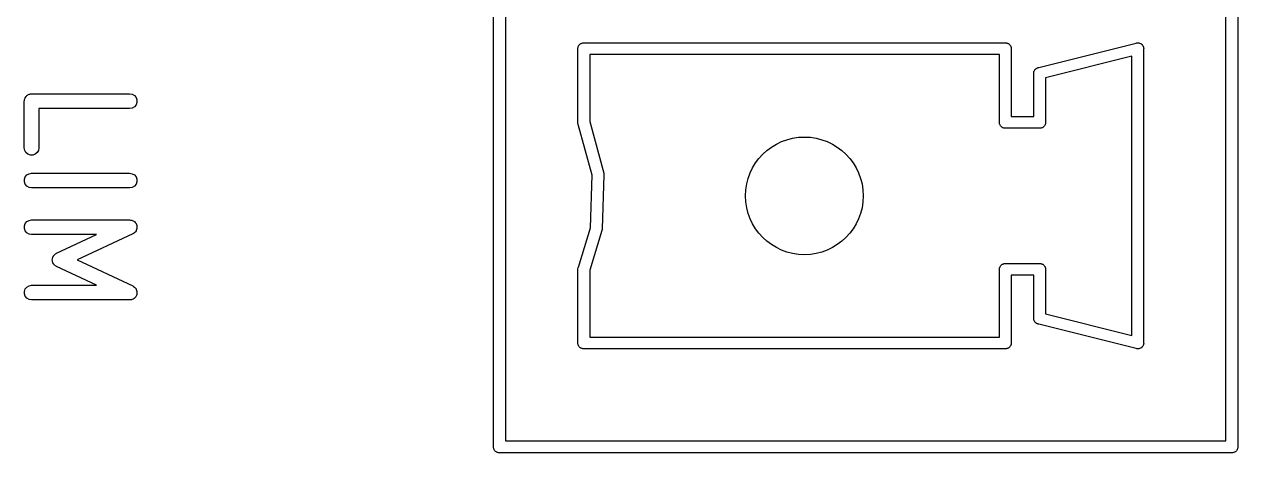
# Model space of a CAD drawing. Extents: x 84 to 159, y -171 to -32.
# Drawn here: x 83.61 to 95.99, y -72.33 to -67.96 of the extents above; entities that cross this region are included whole.
import ezdxf

# ---------------------------------------------------------------- set-up
doc = ezdxf.new("R2010")
doc.units = 0
doc.header["$MEASUREMENT"] = 0
doc.layers.add('BLACK', color=7, linetype='CONTINUOUS')

msp = doc.modelspace()

# ---------------------------------------------------------------- linework, layer by layer
at = {"layer": 'BLACK', "linetype": 'CONTINUOUS'}
for p, q in [((88.397, -72.2614), (88.397, -42.6468)), ((95.987, -42.6468), (95.987, -72.2772)), ((88.517, -42.712), (88.517, -72.212)), ((95.867, -72.212), (95.867, -42.712)), ((89.257, -68.2014), (89.2588, -68.1964)), ((89.2588, -68.1964), (89.2597, -68.1912)), ((89.2597, -68.1912), (89.2624, -68.1866)), ((89.2624, -68.1866), (89.2642, -68.1815)), ((89.2642, -68.1815), (89.2677, -68.1774)), ((89.2677, -68.1774), (89.2703, -68.1728)), ((89.2703, -68.1728), (89.2744, -68.1694)), ((89.2744, -68.1694), (89.2778, -68.1653)), ((89.2778, -68.1653), (89.2825, -68.1627)), ((89.2825, -68.1627), (89.2865, -68.1592)), ((89.2865, -68.1592), (89.2915, -68.1574)), ((89.2915, -68.1574), (89.2962, -68.1547)), ((89.2962, -68.1547), (89.3014, -68.1538)), ((89.3014, -68.1538), (89.3064, -68.152)), ((89.3064, -68.152), (89.3117, -68.152)), ((89.3117, -68.152), (89.3118, -68.152)), ((89.3118, -68.152), (93.6222, -68.152)), ((93.6222, -68.152), (93.6223, -68.152)), ((93.6223, -68.152), (93.6276, -68.152)), ((93.6276, -68.152), (93.6326, -68.1538)), ((93.6326, -68.1538), (93.6378, -68.1547)), ((93.6378, -68.1547), (93.6425, -68.1574)), ((93.6425, -68.1574), (93.6475, -68.1592)), ((93.6475, -68.1592), (93.6515, -68.1627)), ((93.6515, -68.1627), (93.6562, -68.1653)), ((93.6562, -68.1653), (93.6596, -68.1694)), ((93.6596, -68.1694), (93.6637, -68.1728)), ((93.6637, -68.1728), (93.6663, -68.1775)), ((93.6663, -68.1775), (93.6698, -68.1815)), ((93.6698, -68.1815), (93.6716, -68.1865)), ((93.6716, -68.1865), (93.6743, -68.1912)), ((93.6743, -68.1912), (93.6752, -68.1964)), ((93.6752, -68.1964), (93.677, -68.2014)), ((93.9596, -68.402), (94.9494, -68.1546)), ((94.9494, -68.1546), (94.9564, -68.152)), ((94.9564, -68.152), (94.9649, -68.152)), ((94.9649, -68.152), (94.9733, -68.1514)), ((94.9733, -68.1514), (94.9754, -68.152)), ((94.9754, -68.152), (94.9776, -68.152)), ((94.9776, -68.152), (94.9855, -68.1549)), ((94.9855, -68.1549), (94.9937, -68.1572)), ((94.9937, -68.1572), (94.9954, -68.1585)), ((94.9954, -68.1585), (94.9975, -68.1592)), ((94.9975, -68.1592), (95.004, -68.1647)), ((95.004, -68.1647), (95.0108, -68.1697)), ((95.0108, -68.1697), (95.012, -68.1714)), ((95.012, -68.1714), (95.0137, -68.1728)), ((95.0137, -68.1728), (95.0179, -68.1802)), ((95.0179, -68.1802), (95.0226, -68.1872)), ((95.0226, -68.1872), (95.0232, -68.1893)), ((95.0232, -68.1893), (95.0243, -68.1912)), ((95.0243, -68.1912), (95.0257, -68.1995)), ((89.257, -68.2068), (89.257, -68.2014)), ((89.257, -68.9672), (89.257, -68.2068)), ((89.377, -68.272), (89.377, -68.954)), ((93.557, -68.272), (89.377, -68.272)), ((93.557, -68.9514), (93.557, -68.272)), ((93.677, -68.2014), (93.677, -68.2067)), ((93.677, -68.2067), (93.677, -68.2068)), ((93.677, -68.2068), (93.677, -68.902)), ((94.907, -68.2888), (94.027, -68.5088)), ((94.907, -71.1352), (94.907, -68.2888)), ((95.0257, -68.1995), (95.0278, -68.2077)), ((95.0278, -68.2077), (95.027, -68.2151)), ((95.027, -68.2151), (95.027, -71.2089)), ((93.9084, -68.4452), (93.9094, -68.4433)), ((93.9094, -68.4433), (93.9098, -68.4412)), ((93.9098, -68.4412), (93.914, -68.4338)), ((93.914, -68.4338), (93.9177, -68.4262)), ((93.9177, -68.4262), (93.9192, -68.4247)), ((93.9192, -68.4247), (93.9203, -68.4228)), ((93.9203, -68.4228), (93.9268, -68.4174)), ((93.9268, -68.4174), (93.9329, -68.4115)), ((93.9329, -68.4115), (93.9349, -68.4106)), ((93.9349, -68.4106), (93.9365, -68.4092)), ((93.9365, -68.4092), (93.9445, -68.4063)), ((93.9445, -68.4063), (93.9474, -68.4051)), ((93.9474, -68.4051), (93.9494, -68.4045)), ((93.9494, -68.4045), (93.9564, -68.402)), ((93.9564, -68.402), (93.9596, -68.402)), ((93.9062, -68.4663), (93.907, -68.4589)), ((93.907, -68.4694), (93.9062, -68.4663)), ((93.907, -68.4568), (93.9075, -68.4537)), ((93.907, -68.4589), (93.907, -68.4568)), ((93.907, -68.902), (93.907, -68.4694)), ((93.9075, -68.4537), (93.9084, -68.4452)), ((94.027, -68.5088), (94.027, -68.9672)), ((83.6327, -68.6944), (83.6369, -68.6894)), ((83.6369, -68.6894), (83.6426, -68.6861)), ((83.6426, -68.6861), (83.6476, -68.6819)), ((83.6476, -68.6819), (83.6538, -68.6796)), ((83.6538, -68.6796), (83.6595, -68.6763)), ((83.6595, -68.6763), (83.6659, -68.6752)), ((83.6659, -68.6752), (83.6721, -68.6729)), ((83.6721, -68.6729), (83.6787, -68.6729)), ((83.6787, -68.6729), (83.6851, -68.6718)), ((83.6851, -68.6718), (84.6851, -68.6718)), ((84.6851, -68.6718), (84.7108, -68.6763)), ((84.7108, -68.6763), (84.7333, -68.6894)), ((84.7333, -68.6894), (84.7501, -68.7093)), ((83.6101, -68.7468), (83.6113, -68.7403)), ((83.6101, -69.223), (83.6101, -68.7468)), ((83.6113, -68.7338), (83.6135, -68.7276)), ((83.6113, -68.7403), (83.6113, -68.7338)), ((83.6135, -68.7276), (83.6146, -68.7212)), ((83.6146, -68.7212), (83.6179, -68.7155)), ((83.6179, -68.7155), (83.6202, -68.7093)), ((83.6202, -68.7093), (83.6244, -68.7043)), ((83.6244, -68.7043), (83.6277, -68.6986)), ((83.6277, -68.6986), (83.6327, -68.6944)), ((84.7333, -68.8043), (84.7108, -68.8173)), ((84.7501, -68.7843), (84.7333, -68.8043)), ((84.7501, -68.7093), (84.759, -68.7338)), ((84.759, -68.7598), (84.7501, -68.7843)), ((84.759, -68.7338), (84.759, -68.7598)), ((84.6851, -68.8218), (83.7601, -68.8218)), ((83.7601, -68.8218), (83.7601, -69.223)), ((84.7108, -68.8173), (84.6851, -68.8218)), ((93.677, -68.902), (93.907, -68.902)), ((89.2597, -68.9828), (89.257, -68.9672)), ((89.2612, -68.9853), (89.2597, -68.9828)), ((89.4021, -69.5021), (89.2612, -68.9853)), ((89.377, -68.954), (89.5203, -69.4792)), ((93.557, -68.9726), (93.557, -68.9514)), ((93.5588, -68.9776), (93.557, -68.9726)), ((93.5597, -68.9828), (93.5588, -68.9776)), ((93.5624, -68.9874), (93.5597, -68.9828)), ((93.5642, -68.9925), (93.5624, -68.9874)), ((93.5677, -68.9965), (93.5642, -68.9925)), ((93.5703, -69.0012), (93.5677, -68.9965)), ((93.5744, -69.0046), (93.5703, -69.0012)), ((93.5778, -69.0087), (93.5744, -69.0046)), ((93.5825, -69.0113), (93.5778, -69.0087)), ((93.5865, -69.0148), (93.5825, -69.0113)), ((93.5915, -69.0166), (93.5865, -69.0148)), ((93.5962, -69.0193), (93.5915, -69.0166)), ((93.6014, -69.0202), (93.5962, -69.0193)), ((93.6064, -69.022), (93.6014, -69.0202)), ((93.6117, -69.022), (93.6064, -69.022)), ((93.6118, -69.022), (93.6117, -69.022)), ((93.9722, -69.022), (93.6118, -69.022)), ((93.9723, -69.022), (93.9722, -69.022)), ((93.9776, -69.022), (93.9723, -69.022)), ((93.9826, -69.0202), (93.9776, -69.022)), ((93.9878, -69.0193), (93.9826, -69.0202)), ((93.9925, -69.0166), (93.9878, -69.0193)), ((93.9975, -69.0148), (93.9925, -69.0166)), ((94.0015, -69.0113), (93.9975, -69.0148)), ((94.0062, -69.0087), (94.0015, -69.0113)), ((94.0096, -69.0046), (94.0062, -69.0087)), ((94.0137, -69.0012), (94.0096, -69.0046)), ((94.0163, -68.9965), (94.0137, -69.0012)), ((94.0198, -68.9925), (94.0163, -68.9965)), ((94.0216, -68.9875), (94.0198, -68.9925)), ((94.0243, -68.9828), (94.0216, -68.9875)), ((94.0252, -68.9776), (94.0243, -68.9828)), ((94.027, -68.9726), (94.0252, -68.9776)), ((94.027, -68.9672), (94.027, -68.9673)), ((94.027, -68.9673), (94.027, -68.9726)), ((83.6146, -69.2487), (83.6101, -69.223)), ((83.6277, -69.2712), (83.6146, -69.2487)), ((83.6476, -69.288), (83.6277, -69.2712)), ((83.6721, -69.2969), (83.6476, -69.288)), ((83.6981, -69.2969), (83.6721, -69.2969)), ((83.7226, -69.288), (83.6981, -69.2969)), ((83.7426, -69.2712), (83.7226, -69.288)), ((83.7556, -69.2487), (83.7426, -69.2712)), ((83.7601, -69.223), (83.7556, -69.2487)), ((83.6113, -69.5433), (83.6202, -69.5188)), ((83.6113, -69.5694), (83.6113, -69.5433)), ((83.6202, -69.5188), (83.6369, -69.4989)), ((83.6369, -69.4989), (83.6595, -69.4859)), ((83.6595, -69.4859), (83.6851, -69.4813)), ((83.6851, -69.4813), (84.6851, -69.4813)), ((84.6851, -69.4813), (84.7108, -69.4859)), ((84.7108, -69.4859), (84.7333, -69.4989)), ((84.7333, -69.4989), (84.7501, -69.5188)), ((84.7501, -69.5188), (84.759, -69.5433)), ((84.759, -69.5433), (84.759, -69.5694)), ((89.3849, -70.0373), (89.4021, -69.5021)), ((89.5223, -69.497), (89.5046, -70.0492)), ((89.5203, -69.4792), (89.522, -69.4885)), ((89.522, -69.4885), (89.5219, -69.4927)), ((89.5219, -69.4927), (89.5223, -69.497)), ((83.6202, -69.5938), (83.6113, -69.5694)), ((83.6369, -69.6138), (83.6202, -69.5938)), ((83.6595, -69.6268), (83.6369, -69.6138)), ((83.6851, -69.6313), (83.6595, -69.6268)), ((84.6851, -69.6313), (83.6851, -69.6313)), ((84.7108, -69.6268), (84.6851, -69.6313)), ((84.7333, -69.6138), (84.7108, -69.6268)), ((84.7501, -69.5938), (84.7333, -69.6138)), ((84.759, -69.5694), (84.7501, -69.5938)), ((83.6113, -70.0195), (83.6202, -69.995)), ((83.6113, -70.0455), (83.6113, -70.0195)), ((83.6202, -70.07), (83.6113, -70.0455)), ((83.6202, -69.995), (83.6369, -69.9751)), ((83.6369, -69.9751), (83.6595, -69.962)), ((83.6595, -69.962), (83.6851, -69.9575)), ((83.6851, -69.9575), (84.6851, -69.9575)), ((84.6851, -69.9575), (84.6948, -69.9592)), ((84.6948, -69.9592), (84.7045, -69.9601)), ((84.7045, -69.9601), (84.7075, -69.9615)), ((84.7075, -69.9615), (84.7108, -69.962)), ((84.7108, -69.962), (84.7192, -69.9669)), ((84.7192, -69.9669), (84.7281, -69.9711)), ((84.7281, -69.9711), (84.7305, -69.9734)), ((84.7305, -69.9734), (84.7333, -69.9751)), ((84.7333, -69.9751), (84.7396, -69.9826)), ((84.7396, -69.9826), (84.7465, -69.9895)), ((84.7465, -69.9895), (84.7479, -69.9925)), ((84.7479, -69.9925), (84.7501, -69.995)), ((84.7501, -69.995), (84.7534, -70.0042)), ((84.7534, -70.0042), (84.7576, -70.0131)), ((84.759, -70.0455), (84.7556, -70.0547)), ((84.7576, -70.0131), (84.7578, -70.0164)), ((84.7578, -70.0164), (84.759, -70.0195)), ((84.759, -70.0195), (84.759, -70.0293)), ((84.759, -70.0293), (84.7598, -70.039)), ((84.7598, -70.039), (84.759, -70.0422)), ((84.759, -70.0422), (84.759, -70.0455)), ((89.2617, -70.4377), (89.3849, -70.0373)), ((89.5046, -70.0492), (89.5035, -70.0585)), ((83.6369, -70.09), (83.6202, -70.07)), ((83.6595, -70.103), (83.6369, -70.09)), ((83.6851, -70.1075), (83.6595, -70.103)), ((84.3471, -70.1075), (83.6851, -70.1075)), ((83.9391, -70.2979), (84.3471, -70.1075)), ((84.7168, -70.1005), (84.1482, -70.3659)), ((84.7249, -70.0949), (84.7168, -70.1005)), ((84.7333, -70.09), (84.7249, -70.0949)), ((84.7355, -70.0874), (84.7333, -70.09)), ((84.7382, -70.0855), (84.7355, -70.0874)), ((84.7438, -70.0775), (84.7382, -70.0855)), ((84.7501, -70.07), (84.7438, -70.0775)), ((84.7512, -70.0669), (84.7501, -70.07)), ((84.7531, -70.0642), (84.7512, -70.0669)), ((84.7556, -70.0547), (84.7531, -70.0642)), ((89.5019, -70.0649), (89.377, -70.4712)), ((89.5024, -70.0616), (89.5019, -70.0649)), ((89.5035, -70.0585), (89.5024, -70.0616)), ((83.9338, -70.3016), (83.9391, -70.2979)), ((83.8961, -70.3593), (83.8978, -70.353)), ((83.8967, -70.3659), (83.8961, -70.3593)), ((83.8961, -70.3724), (83.8967, -70.3659)), ((83.8978, -70.3787), (83.8961, -70.3724)), ((83.8978, -70.353), (83.8984, -70.3464)), ((83.8984, -70.3853), (83.8978, -70.3787)), ((83.8984, -70.3464), (83.9012, -70.3405)), ((83.9012, -70.3912), (83.8984, -70.3853)), ((83.9012, -70.3405), (83.9029, -70.3342)), ((83.9029, -70.3975), (83.9012, -70.3912)), ((83.9029, -70.3342), (83.9066, -70.3288)), ((83.9066, -70.4029), (83.9029, -70.3975)), ((83.9066, -70.3288), (83.9094, -70.3228)), ((83.9094, -70.4089), (83.9066, -70.4029)), ((83.9094, -70.3228), (83.914, -70.3182)), ((83.914, -70.4135), (83.9094, -70.4089)), ((83.914, -70.3182), (83.9178, -70.3128)), ((83.9178, -70.4189), (83.914, -70.4135)), ((83.9178, -70.3128), (83.9232, -70.3091)), ((83.9232, -70.4227), (83.9178, -70.4189)), ((83.9232, -70.3091), (83.9278, -70.3044)), ((83.9278, -70.4273), (83.9232, -70.4227)), ((83.9278, -70.3044), (83.9338, -70.3016)), ((84.1482, -70.3659), (84.7168, -70.6312)), ((93.5677, -70.4275), (93.5703, -70.4228)), ((93.5703, -70.4228), (93.5744, -70.4194)), ((93.5744, -70.4194), (93.5778, -70.4153)), ((93.5778, -70.4153), (93.5825, -70.4127)), ((93.5825, -70.4127), (93.5865, -70.4092)), ((93.5865, -70.4092), (93.5915, -70.4074)), ((93.5915, -70.4074), (93.5962, -70.4047)), ((93.5962, -70.4047), (93.6014, -70.4038)), ((93.6014, -70.4038), (93.6064, -70.402)), ((93.6064, -70.402), (93.6117, -70.402)), ((93.6117, -70.402), (93.6118, -70.402)), ((93.6118, -70.402), (93.9722, -70.402)), ((93.9722, -70.402), (93.9723, -70.402)), ((93.9723, -70.402), (93.9776, -70.402)), ((93.9776, -70.402), (93.9826, -70.4038)), ((93.9826, -70.4038), (93.9878, -70.4047)), ((93.9878, -70.4047), (93.9925, -70.4074)), ((93.9925, -70.4074), (93.9975, -70.4092)), ((93.9975, -70.4092), (94.0015, -70.4127)), ((94.0015, -70.4127), (94.0062, -70.4153)), ((94.0062, -70.4153), (94.0096, -70.4194)), ((94.0096, -70.4194), (94.0137, -70.4228)), ((94.0137, -70.4228), (94.0163, -70.4275)), ((83.9338, -70.4301), (83.9278, -70.4273)), ((83.9391, -70.4338), (83.9338, -70.4301)), ((84.3471, -70.6242), (83.9391, -70.4338)), ((89.257, -70.4568), (89.2597, -70.4412)), ((89.257, -71.2172), (89.257, -70.4568)), ((89.2597, -70.4412), (89.2617, -70.4377)), ((89.377, -70.4712), (89.377, -71.152)), ((93.557, -70.4514), (93.5588, -70.4464)), ((93.557, -70.4567), (93.557, -70.4514)), ((93.557, -70.4568), (93.557, -70.4567)), ((93.557, -71.152), (93.557, -70.4568)), ((93.5588, -70.4464), (93.5597, -70.4412)), ((93.5597, -70.4412), (93.5624, -70.4365)), ((93.5624, -70.4365), (93.5642, -70.4315)), ((93.5642, -70.4315), (93.5677, -70.4275)), ((93.907, -70.522), (93.677, -70.522)), ((93.677, -70.522), (93.677, -71.2172)), ((93.907, -70.9546), (93.907, -70.522)), ((94.0163, -70.4275), (94.0198, -70.4315)), ((94.0198, -70.4315), (94.0216, -70.4365)), ((94.0216, -70.4365), (94.0243, -70.4412)), ((94.0243, -70.4412), (94.0252, -70.4464)), ((94.0252, -70.4464), (94.027, -70.4514)), ((94.027, -70.4514), (94.027, -70.4567)), ((94.027, -70.4567), (94.027, -70.4568)), ((94.027, -70.4568), (94.027, -70.9152)), ((83.6113, -70.6862), (83.6202, -70.6617)), ((83.6202, -70.6617), (83.6369, -70.6417)), ((83.6369, -70.6417), (83.6595, -70.6287)), ((83.6595, -70.6287), (83.6851, -70.6242)), ((83.6851, -70.6242), (84.3471, -70.6242)), ((84.7168, -70.6312), (84.7249, -70.6368)), ((84.7249, -70.6368), (84.7333, -70.6417)), ((84.7333, -70.6417), (84.7355, -70.6443)), ((84.7355, -70.6443), (84.7382, -70.6462)), ((84.7382, -70.6462), (84.7438, -70.6542)), ((84.7438, -70.6542), (84.7501, -70.6617)), ((84.7501, -70.6617), (84.7512, -70.6648)), ((84.7512, -70.6648), (84.7531, -70.6675)), ((84.7531, -70.6675), (84.7556, -70.677)), ((83.6113, -70.7122), (83.6113, -70.6862)), ((83.6202, -70.7367), (83.6113, -70.7122)), ((83.6369, -70.7566), (83.6202, -70.7367)), ((83.6595, -70.7697), (83.6369, -70.7566)), ((83.6851, -70.7742), (83.6595, -70.7697)), ((84.6851, -70.7742), (83.6851, -70.7742)), ((84.6948, -70.7725), (84.6851, -70.7742)), ((84.7045, -70.7716), (84.6948, -70.7725)), ((84.7075, -70.7702), (84.7045, -70.7716)), ((84.7108, -70.7697), (84.7075, -70.7702)), ((84.7192, -70.7648), (84.7108, -70.7697)), ((84.7281, -70.7606), (84.7192, -70.7648)), ((84.7305, -70.7583), (84.7281, -70.7606)), ((84.7333, -70.7566), (84.7305, -70.7583)), ((84.7396, -70.7492), (84.7333, -70.7566)), ((84.7465, -70.7422), (84.7396, -70.7492)), ((84.7479, -70.7392), (84.7465, -70.7422)), ((84.7501, -70.7367), (84.7479, -70.7392)), ((84.7534, -70.7275), (84.7501, -70.7367)), ((84.7576, -70.7186), (84.7534, -70.7275)), ((84.7556, -70.677), (84.759, -70.6862)), ((84.7578, -70.7153), (84.7576, -70.7186)), ((84.759, -70.7122), (84.7578, -70.7153)), ((84.759, -70.6862), (84.759, -70.6895)), ((84.759, -70.6895), (84.7598, -70.6927)), ((84.7598, -70.6927), (84.759, -70.7024)), ((84.759, -70.7024), (84.759, -70.7122)), ((94.027, -70.9152), (94.907, -71.1352)), ((93.9062, -70.9577), (93.907, -70.9546)), ((93.907, -70.9651), (93.9062, -70.9577)), ((93.907, -70.9672), (93.907, -70.9651)), ((93.9075, -70.9703), (93.907, -70.9672)), ((93.9084, -70.9788), (93.9075, -70.9703)), ((93.9094, -70.9807), (93.9084, -70.9788)), ((93.9097, -70.9828), (93.9094, -70.9807)), ((93.914, -70.9902), (93.9097, -70.9828)), ((93.9177, -70.9978), (93.914, -70.9902)), ((93.9192, -70.9993), (93.9177, -70.9978)), ((93.9203, -71.0012), (93.9192, -70.9993)), ((93.9268, -71.0066), (93.9203, -71.0012)), ((93.9329, -71.0125), (93.9268, -71.0066)), ((93.9349, -71.0134), (93.9329, -71.0125)), ((93.9365, -71.0148), (93.9349, -71.0134)), ((93.9445, -71.0177), (93.9365, -71.0148)), ((93.9474, -71.0189), (93.9445, -71.0177)), ((93.9494, -71.0195), (93.9474, -71.0189)), ((93.9564, -71.022), (93.9494, -71.0195)), ((93.9596, -71.022), (93.9564, -71.022)), ((94.9494, -71.2695), (93.9596, -71.022)), ((89.377, -71.152), (93.557, -71.152)), ((89.257, -71.2173), (89.257, -71.2172)), ((89.257, -71.2226), (89.257, -71.2173)), ((89.2588, -71.2276), (89.257, -71.2226)), ((89.2597, -71.2328), (89.2588, -71.2276)), ((89.2624, -71.2375), (89.2597, -71.2328)), ((89.2642, -71.2425), (89.2624, -71.2375)), ((89.2677, -71.2465), (89.2642, -71.2425)), ((89.2703, -71.2512), (89.2677, -71.2465)), ((89.2744, -71.2546), (89.2703, -71.2512)), ((89.2778, -71.2587), (89.2744, -71.2546)), ((89.2825, -71.2613), (89.2778, -71.2587)), ((89.2865, -71.2648), (89.2825, -71.2613)), ((89.2915, -71.2666), (89.2865, -71.2648)), ((89.2962, -71.2693), (89.2915, -71.2666)), ((89.3014, -71.2702), (89.2962, -71.2693)), ((89.3064, -71.272), (89.3014, -71.2702)), ((89.3117, -71.272), (89.3064, -71.272)), ((89.3118, -71.272), (89.3117, -71.272)), ((93.6222, -71.272), (89.3118, -71.272)), ((93.6223, -71.272), (93.6222, -71.272)), ((93.6276, -71.272), (93.6223, -71.272)), ((93.6326, -71.2702), (93.6276, -71.272)), ((93.6378, -71.2693), (93.6326, -71.2702)), ((93.6425, -71.2666), (93.6378, -71.2693)), ((93.6475, -71.2648), (93.6425, -71.2666)), ((93.6515, -71.2613), (93.6475, -71.2648)), ((93.6562, -71.2587), (93.6515, -71.2613)), ((93.6596, -71.2546), (93.6562, -71.2587)), ((93.6637, -71.2512), (93.6596, -71.2546)), ((93.6663, -71.2465), (93.6637, -71.2512)), ((93.6698, -71.2425), (93.6663, -71.2465)), ((93.6716, -71.2375), (93.6698, -71.2425)), ((93.6743, -71.2328), (93.6716, -71.2375)), ((93.6752, -71.2276), (93.6743, -71.2328)), ((93.677, -71.2226), (93.6752, -71.2276)), ((93.677, -71.2172), (93.677, -71.2173)), ((93.677, -71.2173), (93.677, -71.2226)), ((94.9564, -71.272), (94.9494, -71.2695)), ((94.9649, -71.272), (94.9564, -71.272)), ((94.9733, -71.2726), (94.9649, -71.272)), ((94.9754, -71.272), (94.9733, -71.2726)), ((94.9776, -71.272), (94.9754, -71.272)), ((94.9855, -71.2691), (94.9776, -71.272)), ((94.9937, -71.2668), (94.9855, -71.2691)), ((94.9954, -71.2655), (94.9937, -71.2668)), ((94.9975, -71.2648), (94.9954, -71.2655)), ((95.004, -71.2593), (94.9975, -71.2648)), ((95.0108, -71.2544), (95.004, -71.2593)), ((95.012, -71.2526), (95.0108, -71.2544)), ((95.0137, -71.2512), (95.012, -71.2526)), ((95.0179, -71.2438), (95.0137, -71.2512)), ((95.0226, -71.2368), (95.0179, -71.2438)), ((95.0232, -71.2347), (95.0226, -71.2368)), ((95.0243, -71.2328), (95.0232, -71.2347)), ((95.0257, -71.2245), (95.0243, -71.2328)), ((95.0278, -71.2163), (95.0257, -71.2245)), ((95.027, -71.2089), (95.0278, -71.2163)), ((88.397, -72.2826), (88.397, -72.2614)), ((88.517, -72.212), (95.867, -72.212)), ((95.987, -72.2772), (95.987, -72.2773)), ((95.987, -72.2773), (95.987, -72.2826)), ((88.3988, -72.2876), (88.397, -72.2826)), ((88.3997, -72.2928), (88.3988, -72.2876)), ((88.4024, -72.2974), (88.3997, -72.2928)), ((88.4042, -72.3025), (88.4024, -72.2974)), ((88.4077, -72.3065), (88.4042, -72.3025)), ((88.4103, -72.3112), (88.4077, -72.3065)), ((88.4144, -72.3146), (88.4103, -72.3112)), ((88.4178, -72.3187), (88.4144, -72.3146)), ((88.4225, -72.3213), (88.4178, -72.3187)), ((88.4265, -72.3248), (88.4225, -72.3213)), ((88.4315, -72.3266), (88.4265, -72.3248)), ((88.4362, -72.3293), (88.4315, -72.3266)), ((88.4414, -72.3302), (88.4362, -72.3293)), ((88.4464, -72.332), (88.4414, -72.3302)), ((88.4517, -72.332), (88.4464, -72.332)), ((88.4518, -72.332), (88.4517, -72.332)), ((95.9322, -72.332), (88.4518, -72.332)), ((95.9323, -72.332), (95.9322, -72.332)), ((95.9376, -72.332), (95.9323, -72.332)), ((95.9426, -72.3302), (95.9376, -72.332)), ((95.9478, -72.3293), (95.9426, -72.3302)), ((95.9525, -72.3266), (95.9478, -72.3293)), ((95.9575, -72.3248), (95.9525, -72.3266)), ((95.9615, -72.3213), (95.9575, -72.3248)), ((95.9662, -72.3187), (95.9615, -72.3213)), ((95.9696, -72.3146), (95.9662, -72.3187)), ((95.9737, -72.3112), (95.9696, -72.3146)), ((95.9763, -72.3065), (95.9737, -72.3112)), ((95.9798, -72.3025), (95.9763, -72.3065)), ((95.9816, -72.2975), (95.9798, -72.3025)), ((95.9843, -72.2928), (95.9816, -72.2975)), ((95.9852, -72.2876), (95.9843, -72.2928)), ((95.987, -72.2826), (95.9852, -72.2876))]:
    msp.add_line(p, q, dxfattribs=at)
at = {"layer": 'BLACK'}
msp.add_circle((91.567, -69.712), 0.6, dxfattribs=at)

doc.saveas('drawing.dxf')
